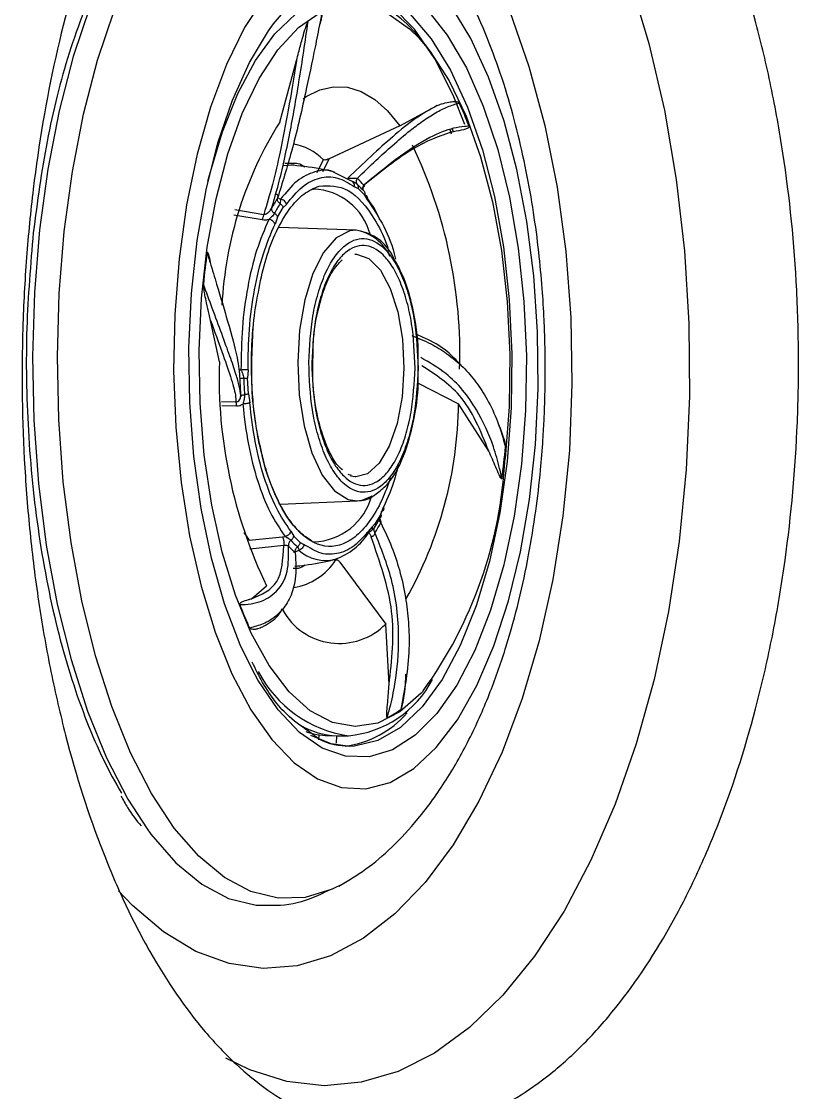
# Model space of a CAD drawing. Header units: inches. Extents: x 0 to 84, y -22 to 124.
# Drawn here: x 7.445 to 8.883, y 43.654 to 45.636 of the extents above; entities that cross this region are included whole.
import ezdxf

# ---------------------------------------------------------------- set-up
doc = ezdxf.new("R2010")
doc.units = ezdxf.units.IN
doc.header["$MEASUREMENT"] = 0
doc.layers.add('1', color=4, linetype='Continuous')
doc.layers.add('BDIM_CYAN', color=4, linetype='Continuous')

# ---------------------------------------------------------------- blocks, each defined once
blk = doc.blocks.new('2020 RELAY')
at = {"color": 8, "linetype": 'Continuous', "lineweight": 25, "flags": 128}
for points in [[(8.5714, 45.2116), (8.6063, 45.0952), (8.635, 44.9722), (8.657, 44.844), (8.6722, 44.712), (8.6804, 44.5776), (8.6815, 44.4422), (8.6755, 44.3072), (8.6625, 44.174), (8.6425, 44.0442), (8.6159, 43.9189), (8.5829, 43.7997), (8.5438, 43.6877), (8.4991, 43.5841), (8.4492, 43.4901), (8.3947, 43.4065), (8.3361, 43.3344), (8.2741, 43.2745), (8.2093, 43.2273), (8.1424, 43.1935), (8.0741, 43.1733), (8.0052, 43.167), (7.9363, 43.1747), (7.8682, 43.1962), (7.8236, 43.2182)], [(8.3491, 45.1545), (8.3843, 45.0528), (8.4136, 44.944), (8.4364, 44.8293), (8.4525, 44.7104), (8.4617, 44.5885), (8.4639, 44.4654), (8.4591, 44.3424), (8.4473, 44.2212), (8.4287, 44.1034), (8.4035, 43.9902), (8.3719, 43.8833), (8.3346, 43.784), (8.2917, 43.6934), (8.2441, 43.6127), (8.1921, 43.543), (8.1365, 43.4852), (8.078, 43.4398), (8.0174, 43.4076), (7.9553, 43.3889), (7.8925, 43.384), (7.8299, 43.3929), (7.7682, 43.4155), (7.7083, 43.4515), (7.6508, 43.5005), (7.6251, 43.5276)]]:
    blk.add_lwpolyline(points, dxfattribs=at)
at = {"layer": '1', "color": 3, "linetype": 'Continuous', "lineweight": 25}
blk.add_open_spline([(7.9882, 45.8512), (7.9458, 45.8326), (7.9047, 45.8065), (7.8453, 45.7561), (7.8257, 45.7372), (7.7879, 45.6964), (7.7697, 45.6744), (7.7168, 45.6035), (7.6839, 45.55), (7.6459, 45.4748), (7.6384, 45.4593), (7.6239, 45.4278), (7.6169, 45.4117), (7.5963, 45.3627), (7.5835, 45.3288), (7.5473, 45.2239), (7.5264, 45.1494), (7.4911, 44.991), (7.4773, 44.9096), (7.4621, 44.7843), (7.458, 44.742), (7.4531, 44.6778), (7.4517, 44.6562), (7.4495, 44.6128), (7.4486, 44.591), (7.4453, 44.4824), (7.4466, 44.3961), (7.4541, 44.2675), (7.4576, 44.2248), (7.4643, 44.1609), (7.4667, 44.1396), (7.4721, 44.0975), (7.4751, 44.0765), (7.4845, 44.0143), (7.4918, 43.9735), (7.5081, 43.8933), (7.5172, 43.8538), (7.5467, 43.7395), (7.5696, 43.6679), (7.6087, 43.5674), (7.6225, 43.5351), (7.6445, 43.4884), (7.652, 43.4731), (7.6673, 43.4435), (7.6751, 43.4291), (7.7148, 43.3593), (7.7489, 43.3098), (7.7946, 43.2561), (7.8039, 43.2458), (7.8228, 43.2259), (7.8324, 43.2164), (7.8614, 43.1893), (7.8811, 43.1732), (7.9412, 43.1305), (7.9827, 43.1094), (8.047, 43.0891), (8.0688, 43.0843), (8.1124, 43.0786), (8.1342, 43.0778), (8.1999, 43.0809), (8.2439, 43.0906), (8.2991, 43.1126), (8.3101, 43.1176), (8.332, 43.1283), (8.3428, 43.1341), (8.3751, 43.153), (8.3962, 43.1674), (8.4379, 43.1998), (8.4584, 43.2179), (8.4887, 43.2477), (8.4986, 43.258), (8.5184, 43.2798), (8.5282, 43.2911), (8.5766, 43.35), (8.6125, 43.4031), (8.6623, 43.4917), (8.6782, 43.5227), (8.7086, 43.5877), (8.7232, 43.6219), (8.764, 43.7272), (8.7876, 43.8013), (8.8174, 43.9182), (8.8265, 43.9581), (8.8387, 44.0195), (8.8425, 44.0402), (8.8496, 44.0818), (8.8529, 44.1026), (8.8681, 44.2073), (8.8762, 44.2923), (8.8812, 44.4002), (8.882, 44.4219), (8.8829, 44.4654), (8.8832, 44.4873), (8.883, 44.5528), (8.8819, 44.5961), (8.8754, 44.725), (8.8669, 44.8095), (8.8479, 44.9342), (8.8404, 44.9756), (8.8237, 45.0561), (8.8143, 45.0953), (8.7834, 45.2101), (8.7591, 45.2827), (8.7238, 45.3684), (8.7165, 45.3852), (8.7015, 45.4181), (8.6939, 45.4341), (8.6704, 45.4812), (8.6539, 45.511), (8.6197, 45.5676), (8.6018, 45.5944), (8.574, 45.6323), (8.5645, 45.6446), (8.5452, 45.6683), (8.5354, 45.6798), (8.4857, 45.7349), (8.4444, 45.7714), (8.3802, 45.8153), (8.3585, 45.8281), (8.3254, 45.8446), (8.3142, 45.8496), (8.2919, 45.8586), (8.2807, 45.8627), (8.2696, 45.8662)], degree=3, knots=[0, 0, 0, 0, 0.03125, 0.03125, 0.046875, 0.046875, 0.0625, 0.0625, 0.09375, 0.09375, 0.101562, 0.101562, 0.109375, 0.109375, 0.125, 0.125, 0.15625, 0.15625, 0.1875, 0.1875, 0.203125, 0.203125, 0.210937, 0.210937, 0.21875, 0.21875, 0.25, 0.25, 0.265625, 0.265625, 0.273437, 0.273437, 0.28125, 0.28125, 0.296875, 0.296875, 0.3125, 0.3125, 0.34375, 0.34375, 0.359375, 0.359375, 0.367187, 0.367187, 0.375, 0.375, 0.40625, 0.40625, 0.414062, 0.414062, 0.421875, 0.421875, 0.4375, 0.4375, 0.46875, 0.46875, 0.484375, 0.484375, 0.5, 0.5, 0.53125, 0.53125, 0.539062, 0.539062, 0.546875, 0.546875, 0.5625, 0.5625, 0.578125, 0.578125, 0.585937, 0.585937, 0.59375, 0.59375, 0.625, 0.625, 0.640625, 0.640625, 0.65625, 0.65625, 0.6875, 0.6875, 0.703125, 0.703125, 0.710937, 0.710937, 0.71875, 0.71875, 0.75, 0.75, 0.757812, 0.757812, 0.765625, 0.765625, 0.78125, 0.78125, 0.8125, 0.8125, 0.828125, 0.828125, 0.84375, 0.84375, 0.875, 0.875, 0.882812, 0.882812, 0.890625, 0.890625, 0.90625, 0.90625, 0.921875, 0.921875, 0.929687, 0.929687, 0.9375, 0.9375, 0.96875, 0.96875, 0.984375, 0.984375, 0.992187, 0.992187, 1, 1, 1, 1], dxfattribs=at)
at = {"layer": 'BDIM_CYAN'}
for p, q in [((7.9235, 44.95), (7.9543, 45.0638)), ((8.1457, 44.9433), (8.2143, 44.9806)), ((8.1457, 44.9433), (8.0145, 44.8822)), ((8.241, 44.9279), (8.2386, 44.9355)), ((8.2423, 44.9375), (8.2441, 44.9319)), ((7.9328, 44.874), (7.9467, 44.8738)), ((7.9924, 44.8568), (8.0042, 44.8805)), ((8.0145, 44.8822), (8.0021, 44.8577)), ((8.0549, 44.8411), (8.0227, 44.8575)), ((8.0589, 44.8393), (8.0592, 44.8386)), ((8.0589, 44.8392), (8.0623, 44.8376)), ((7.9199, 44.8121), (7.9201, 44.8121)), ((8.0689, 44.8268), (8.0616, 44.8302)), ((8.0689, 44.8268), (8.0805, 44.8148)), ((8.0859, 44.8056), (8.0805, 44.8148)), ((7.9194, 44.7743), (7.9296, 44.7917)), ((7.9208, 44.8092), (7.9249, 44.8076)), ((7.9249, 44.8076), (7.9239, 44.799)), ((7.9357, 44.7978), (7.9296, 44.7917)), ((7.8383, 44.7784), (7.8907, 44.7698)), ((7.8401, 44.788), (7.8938, 44.7793)), ((7.9194, 44.7743), (7.9146, 44.7614)), ((8.0649, 44.7502), (7.9217, 44.7551)), ((7.8116, 44.5063), (7.7952, 44.5828)), ((8.1794, 44.4903), (8.1793, 44.5087)), ((7.8467, 44.4926), (7.8515, 44.4913)), ((7.8647, 44.4916), (7.8639, 44.4763)), ((7.8654, 44.447), (7.8639, 44.4763)), ((8.1795, 44.4669), (8.2542, 44.4289)), ((7.8515, 44.4444), (7.851, 44.4416)), ((7.8654, 44.447), (7.8678, 44.4306)), ((7.8157, 44.4333), (7.8423, 44.4322)), ((7.8161, 44.4259), (7.8434, 44.4247)), ((8.31, 44.341), (8.2542, 44.4289)), ((8.0562, 44.2961), (8.0501, 44.2982)), ((7.9244, 44.243), (8.0673, 44.2492)), ((8.1103, 44.2246), (8.1151, 44.2375)), ((8.1103, 44.2246), (8.1001, 44.2072)), ((8.1091, 44.2177), (8.1106, 44.2243)), ((8.094, 44.2012), (8.1001, 44.2072)), ((8.1082, 44.2152), (8.1078, 44.2152)), ((7.8568, 44.1909), (7.8669, 44.1764)), ((7.8669, 44.1764), (7.9283, 44.1829)), ((7.9283, 44.1829), (7.9333, 44.1832)), ((7.9438, 44.1933), (7.9492, 44.1841)), ((7.9608, 44.1722), (7.9492, 44.1841)), ((7.8677, 44.1599), (7.8678, 44.1599)), ((7.9308, 44.1666), (7.8678, 44.1599)), ((7.9608, 44.1722), (7.9681, 44.1687)), ((8.0346, 44.136), (8.1193, 44.0213)), ((7.871, 44.0681), (7.8989, 44.0919)), ((8.1255, 43.9094), (8.1193, 44.0213)), ((7.9957, 43.8073), (7.9962, 43.8163)), ((8.0125, 43.8149), (8.0288, 43.8145)), ((8.0281, 43.801), (8.0288, 43.8145)), ((8.0288, 43.8145), (8.0319, 43.8145)), ((8.0319, 43.8145), (8.0506, 43.8146))]:
    blk.add_line(p, q, dxfattribs=at)
at = {"layer": 'BDIM_CYAN', "flags": 128}
for points in [[(7.9135, 45.4969), (7.8869, 45.498), (7.8361, 45.4896), (7.7862, 45.4672), (7.7378, 45.4313), (7.6916, 45.3823), (7.6482, 45.3209), (7.6084, 45.2479), (7.5726, 45.1644), (7.5413, 45.0716), (7.515, 44.9707), (7.4941, 44.8632), (7.4787, 44.7506)], [(7.5246, 44.7476), (7.5397, 44.8588), (7.5604, 44.9649), (7.5863, 45.0644), (7.6172, 45.1561), (7.6525, 45.2385), (7.6919, 45.3105), (7.7347, 45.3712), (7.7803, 45.4196), (7.828, 45.455), (7.8774, 45.4771), (7.9275, 45.4854), (7.9778, 45.4799), (8.0275, 45.4606), (8.0339, 45.4571)], [(7.7369, 44.6972), (7.7289, 44.5943), (7.7269, 44.4897), (7.7308, 44.3853), (7.7408, 44.283), (7.7565, 44.1845), (7.7777, 44.0916), (7.804, 44.006), (7.8349, 43.9292), (7.87, 43.8626), (7.9085, 43.8074), (7.9498, 43.7645), (7.9931, 43.7348), (8.0377, 43.7187), (8.0828, 43.7165), (8.1275, 43.7283), (8.1711, 43.7539), (8.2129, 43.7927), (8.2519, 43.8442), (8.2876, 43.9074), (8.3194, 43.9812), (8.3465, 44.0642), (8.3687, 44.155), (8.3854, 44.2519), (8.3963, 44.3533), (8.4014, 44.4573), (8.4004, 44.562), (8.3934, 44.6656), (8.3806, 44.7663), (8.3621, 44.8622), (8.3383, 44.9516), (8.3096, 45.033), (8.2765, 45.1048), (8.2397, 45.1659)], [(7.8957, 45.1824), (7.8583, 45.125), (7.8245, 45.0563), (7.795, 44.9778), (7.7703, 44.8907), (7.7508, 44.7966), (7.7369, 44.6972)], [(7.9117, 45.1319), (7.9408, 45.1656), (7.9818, 45.1992), (8.0244, 45.2192), (8.0679, 45.2252), (8.1113, 45.2171), (8.154, 45.1951), (8.1949, 45.1595), (8.2333, 45.111), (8.2685, 45.0507), (8.2998, 44.9796), (8.3266, 44.8992), (8.3483, 44.811), (8.3646, 44.7168), (8.3751, 44.6183), (8.3795, 44.5175), (8.378, 44.4164), (8.3703, 44.3169)], [(8.2655, 44.9453), (8.2439, 45.0001), (8.21, 45.0669), (8.1724, 45.1217), (8.1317, 45.1633), (8.089, 45.1907), (8.045, 45.2034), (8.0377, 45.204)], [(8.0464, 45.2043), (8.0809, 45.1999), (8.1235, 45.1816), (8.1646, 45.1494), (8.2034, 45.104), (8.2391, 45.0462), (8.2708, 44.9774), (8.2981, 44.8988), (8.3204, 44.8121), (8.3371, 44.719), (8.348, 44.6214), (8.3528, 44.5214), (8.3514, 44.421), (8.3439, 44.3221), (8.3304, 44.2268), (8.3112, 44.1371), (8.2866, 44.0548), (8.2573, 43.9816), (8.2237, 43.9188), (8.1865, 43.868), (8.1466, 43.8299), (8.1047, 43.8055), (8.0617, 43.7952), (8.053, 43.7949)], [(7.7904, 44.8405), (7.7933, 44.852), (7.8171, 44.932), (7.8457, 45.0032), (7.8783, 45.0642), (7.9144, 45.1136), (7.9532, 45.1506), (7.9939, 45.1743), (8.0357, 45.1843), (8.0443, 45.1846)], [(8.1884, 43.8973), (8.1847, 43.8932), (8.1455, 43.8589), (8.1046, 43.8381), (8.0627, 43.8315), (8.0208, 43.8391), (7.9798, 43.8608), (7.9405, 43.8961), (7.9038, 43.9443), (7.8705, 44.0043), (7.8413, 44.0748), (7.8167, 44.1545), (7.7974, 44.2414), (7.7837, 44.3339), (7.7759, 44.4299), (7.7742, 44.5274), (7.7786, 44.6244), (7.7891, 44.7186), (7.8054, 44.8082), (7.8271, 44.8912), (7.8538, 44.9659), (7.885, 45.0306), (7.9199, 45.084), (7.9579, 45.125), (7.998, 45.1526)], [(8.1231, 45.1512), (8.1634, 45.1226), (8.1805, 45.1057)], [(7.872, 43.9378), (7.8501, 43.983), (7.821, 44.0589), (7.7967, 44.1434), (7.7777, 44.2349), (7.7643, 44.3315), (7.7568, 44.4313), (7.7553, 44.5325), (7.7599, 44.6331), (7.7705, 44.731), (7.7869, 44.8245), (7.8088, 44.9116), (7.8356, 44.9908), (7.867, 45.0603), (7.9023, 45.119), (7.9117, 45.1319)], [(8.1805, 45.1057), (8.2014, 45.0807), (8.2366, 45.0265), (8.2679, 44.961), (8.2949, 44.8857), (8.3169, 44.8022), (8.3335, 44.7123), (8.3443, 44.6178), (8.349, 44.5207), (8.3476, 44.4233), (8.3402, 44.3274)], [(7.9664, 44.9929), (7.9724, 44.9971), (7.9974, 45.0097), (8.0229, 45.0155), (8.0485, 45.0144), (8.074, 45.0065), (8.0989, 44.9919), (8.1229, 44.9708), (8.1457, 44.9433)], [(7.9496, 44.87), (7.9442, 44.8703), (7.931, 44.8692)], [(7.4787, 44.7506), (7.4693, 44.6345), (7.4658, 44.5165), (7.4684, 44.3982), (7.477, 44.2813), (7.4914, 44.1675), (7.5116, 44.0583), (7.5371, 43.9554), (7.5677, 43.86), (7.6028, 43.7736), (7.6421, 43.6974), (7.6778, 43.6422)], [(8.0396, 43.5402), (8.0202, 43.5304), (7.9704, 43.5152), (7.9201, 43.5138), (7.87, 43.5262), (7.8209, 43.5523), (7.7734, 43.5917), (7.7281, 43.6438), (7.6858, 43.7079), (7.647, 43.7831), (7.6123, 43.8684), (7.5822, 43.9625), (7.557, 44.0642), (7.5371, 44.1719), (7.5228, 44.2843), (7.5143, 44.3997), (7.5118, 44.5164), (7.5152, 44.633), (7.5246, 44.7476)], [(8.0649, 44.7502), (8.0528, 44.749), (8.0275, 44.7359), (8.0043, 44.709), (7.9846, 44.67), (7.9695, 44.6211), (7.96, 44.5651), (7.9565, 44.5053), (7.9593, 44.4452), (7.9682, 44.3883), (7.9826, 44.3378), (8.0018, 44.2968), (8.0247, 44.2675), (8.0498, 44.2517), (8.0673, 44.2492)], [(8.0624, 44.7059), (8.0653, 44.7059), (8.0882, 44.6976), (8.1095, 44.6759), (8.1277, 44.6422), (8.1415, 44.5988), (8.1501, 44.5486), (8.1528, 44.495), (8.1495, 44.4418), (8.1403, 44.3926), (8.126, 44.3506), (8.1074, 44.3188), (8.0859, 44.2993), (8.0643, 44.2935)], [(8.3703, 44.3169), (8.3568, 44.221), (8.3376, 44.1305), (8.3132, 44.0471), (8.284, 43.9726), (8.2506, 43.9083), (8.2136, 43.8556), (8.1738, 43.8154), (8.1319, 43.7885), (8.0887, 43.7754), (8.0452, 43.7765), (8.002, 43.7916), (7.9601, 43.8205), (7.9204, 43.8626), (7.8835, 43.9171), (7.872, 43.9378)], [(8.0643, 44.2935), (8.0628, 44.2935), (8.0541, 44.295)], [(8.0673, 44.2492), (8.0758, 44.2504), (8.0946, 44.2586)], [(8.053, 43.7949), (8.0185, 43.7993), (7.9807, 43.8148)], [(7.6778, 43.6422), (7.685, 43.6325), (7.7308, 43.5797), (7.7789, 43.5398), (7.8287, 43.5134), (7.8794, 43.5008), (7.9227, 43.5012)]]:
    blk.add_lwpolyline(points, dxfattribs=at)
at = {"layer": 'BDIM_CYAN'}
for centre, radius, start, end in [((7.9554, 44.9159), 0.2961, 34.0794, 56.3967), ((7.5966, 44.6808), 0.7257, 21.1104, 24.819), ((8.5153, 44.5766), 0.6998, 147.7508, 177.181), ((7.9313, 44.808), 0.1027, 44.8561, 80.7483), ((7.3674, 44.5218), 0.8891, 358.1322, 25.6833), ((7.9612, 44.7306), 0.1561, 41.1369, 47.6263), ((7.968, 44.7266), 0.1465, 42.8315, 47.6849), ((7.9822, 44.7139), 0.112, 14.8336, 88.1142), ((7.9552, 44.7145), 0.1642, 41.2498, 42.894), ((8.152, 44.6602), 0.2764, 147.4654, 151.8992), ((8.1496, 44.6551), 0.2677, 147.4654, 151.8992), ((8.0474, 44.6632), 0.0888, 25.3042, 78.6126), ((9.1824, 44.5158), 1.4069, 172.1214, 174.5063), ((8.7002, 44.4773), 0.8891, 178.1322, 205.6833), ((8.7015, 44.5023), 0.8525, 181.838, 183.9301), ((8.6818, 44.5022), 0.8256, 181.838, 183.9301), ((7.5001, 44.4378), 0.7541, 330.5589, 359.3221), ((6.9405, 44.4836), 1.4069, 352.1214, 354.5065), ((7.5379, 44.3687), 0.8033, 324.0746, 357.0571), ((7.9828, 44.2878), 0.1144, 271.5651, 345.5203), ((7.873, 44.3438), 0.2677, 327.4654, 331.8992), ((7.8664, 44.3387), 0.2764, 327.4654, 331.8992), ((7.9871, 44.2538), 0.119, 289.0793, 328.3342), ((8.0572, 44.2683), 0.1561, 221.136, 227.6268), ((8.0578, 44.2756), 0.1511, 221.136, 227.6268), ((8.0078, 44.2137), 0.0746, 228.5277, 284.1301), ((7.9291, 44.2035), 0.1167, 280.1277, 326.7176), ((8.5263, 44.3185), 0.7258, 201.1105, 204.8186), ((8.0336, 44.1056), 0.1202, 209.306, 315.4849), ((8.0829, 44.0367), 0.2245, 207.3099, 261.7189), ((8.0326, 44.0095), 0.1957, 275.2777, 332.4136), ((8.0454, 44.0059), 0.1753, 295.9015, 305.466), ((8.0192, 43.9796), 0.1861, 277.7313, 318.704), ((8.0334, 43.9567), 0.1422, 239.6293, 268.1601), ((8.0156, 43.9482), 0.1334, 250.7338, 268.6653)]:
    blk.add_arc(centre, radius, start, end, dxfattribs=at)
for points, knots in [([(8.4145, 44.5013), (8.4145, 44.5053), (8.4144, 44.5179), (8.4139, 44.5456), (8.4124, 44.5886), (8.4089, 44.6456), (8.4027, 44.712), (8.3931, 44.7846), (8.3797, 44.8602), (8.3625, 44.9368), (8.341, 45.0131), (8.315, 45.0884), (8.2837, 45.1621), (8.2465, 45.2338), (8.2025, 45.3021), (8.1511, 45.3653), (8.0962, 45.4163), (8.0572, 45.4442), (8.038, 45.4547), (8.0363, 45.4556)], [0, 0, 0, 0, 0.009814, 0.031348, 0.068465, 0.116638, 0.173235, 0.235738, 0.302165, 0.371399, 0.442731, 0.516509, 0.592953, 0.672038, 0.753482, 0.837013, 0.922838, 0.992767, 1, 1, 1, 1]), ([(7.5926, 45.2286), (7.5918, 45.2271), (7.5795, 45.2062), (7.5601, 45.1541), (7.5249, 45.0553), (7.4905, 44.9199), (7.4748, 44.8026), (7.4672, 44.7456)], [0, 0, 0, 0, 0.01298, 0.185306, 0.357668, 0.688173, 1, 1, 1, 1]), ([(8.0009, 45.1512), (8.0008, 45.1504), (8.0004, 45.1484), (7.9992, 45.1422), (7.9954, 45.1226), (7.9863, 45.0765), (7.9697, 44.9975), (7.9477, 44.9005), (7.928, 44.8374), (7.919, 44.8088)], [0, 0, 0, 0, 0.007325, 0.019566, 0.058651, 0.192116, 0.441769, 0.746986, 1, 1, 1, 1]), ([(8.0009, 45.1512), (8.001, 45.1512), (8.0011, 45.1512), (8.0012, 45.1512), (8.0014, 45.151), (8.0014, 45.1506), (8.0015, 45.1496), (8.0011, 45.1457), (7.9994, 45.1378), (7.9974, 45.1308), (7.9962, 45.1266)], [0, 0, 0, 0, 0.013705, 0.027544, 0.040073, 0.053766, 0.077179, 0.150296, 0.486525, 1, 1, 1, 1]), ([(7.9082, 44.7903), (7.9126, 44.8052), (7.921, 44.8337), (7.932, 44.8804), (7.9418, 44.9275), (7.9508, 44.9766), (7.9628, 45.0472), (7.9704, 45.0995), (7.9758, 45.1363)], [0, 0, 0, 0, 0.135552, 0.260798, 0.405842, 0.535564, 0.673856, 1, 1, 1, 1]), ([(7.9543, 45.0638), (7.9555, 45.0687), (7.959, 45.0821), (7.9639, 45.1005), (7.9686, 45.1168), (7.9716, 45.1264), (7.9735, 45.1318), (7.9747, 45.1346), (7.9754, 45.1359), (7.9757, 45.1362), (7.9758, 45.1363)], [0, 0, 0, 0, 0.191797, 0.519572, 0.729704, 0.856737, 0.930022, 0.970712, 0.992634, 1, 1, 1, 1]), ([(7.9543, 45.0638), (7.9493, 45.0333), (7.9403, 44.9774), (7.9253, 44.8997), (7.9105, 44.8348), (7.8993, 44.7976), (7.8938, 44.7793)], [0, 0, 0, 0, 0.317509, 0.5834805, 0.7948327, 1, 1, 1, 1]), ([(8.2143, 44.9806), (8.2014, 44.9734), (8.1764, 44.9593), (8.1346, 44.9257), (8.0928, 44.8878), (8.0637, 44.8601), (8.0494, 44.8465)], [0, 0, 0, 0, 0.280747, 0.545552, 0.776817, 1, 1, 1, 1]), ([(8.0664, 44.8459), (8.0784, 44.8573), (8.1008, 44.8786), (8.1335, 44.9086), (8.1619, 44.9328), (8.1886, 44.9529), (8.2118, 44.9677), (8.2347, 44.9793), (8.2483, 44.9834), (8.2553, 44.9855)], [0, 0, 0, 0, 0.154271, 0.288952, 0.454424, 0.575072, 0.714225, 0.852753, 1, 1, 1, 1]), ([(8.2143, 44.9806), (8.2171, 44.9816), (8.2246, 44.9845), (8.2348, 44.9871), (8.2438, 44.9882), (8.2492, 44.988), (8.2524, 44.9874), (8.2541, 44.9867), (8.2549, 44.9861), (8.2552, 44.9856), (8.2553, 44.9855)], [0, 0, 0, 0, 0.191801, 0.519634, 0.729787, 0.856818, 0.93009, 0.970764, 0.992671, 1, 1, 1, 1]), ([(8.24, 44.9312), (8.2175, 44.9233), (8.1722, 44.9076), (8.1094, 44.8575), (8.0778, 44.8323)], [0, 0, 0, 0, 0.495173, 1, 1, 1, 1]), ([(8.2652, 44.9419), (8.2585, 44.941), (8.2393, 44.9385), (8.1986, 44.9222), (8.1435, 44.8863), (8.0989, 44.8498), (8.0787, 44.8333)], [0, 0, 0, 0, 0.141781, 0.406989, 0.731223, 1, 1, 1, 1]), ([(8.2736, 44.9422), (8.2736, 44.9421), (8.2737, 44.9419), (8.2737, 44.9416), (8.2737, 44.9412), (8.2736, 44.9408), (8.2732, 44.9401), (8.2714, 44.9385), (8.2637, 44.9355), (8.253, 44.9335), (8.2433, 44.9318), (8.24, 44.9312)], [0, 0, 0, 0, 0.005501, 0.011055, 0.016084, 0.02158, 0.030977, 0.060324, 0.195274, 0.730604, 1, 1, 1, 1]), ([(8.2736, 44.9422), (8.2733, 44.9422), (8.2723, 44.9422), (8.2696, 44.9422), (8.2671, 44.942), (8.2652, 44.9419)], [0, 0, 0, 0, 0.12489, 0.333597, 1, 1, 1, 1]), ([(7.9467, 44.8738), (7.9502, 44.8741), (7.958, 44.8748), (7.9656, 44.8698), (7.9697, 44.867)], [0, 0, 0, 0, 0.446283, 1, 1, 1, 1]), ([(8.0145, 44.8822), (8.0131, 44.8815), (8.0102, 44.8802), (8.0069, 44.8797), (8.0049, 44.88), (8.0043, 44.8804), (8.0042, 44.8805)], [0, 0, 0, 0, 0.355757, 0.72292, 0.91627, 1, 1, 1, 1]), ([(8.0227, 44.8575), (8.0224, 44.8577), (8.0112, 44.8635), (7.988, 44.8592), (7.9548, 44.8444), (7.9349, 44.8198), (7.9249, 44.8076)], [0, 0, 0, 0, 0.0073413, 0.3382277, 0.6691139, 1, 1, 1, 1]), ([(8.0244, 44.8573), (8.0178, 44.8589), (7.9925, 44.8652), (7.9669, 44.868), (7.9479, 44.8701)], [0, 0, 0, 0, 0.260465, 1, 1, 1, 1]), ([(7.8751, 44.5838), (7.8814, 44.6234), (7.8911, 44.6843), (7.9167, 44.7493), (7.9403, 44.79), (7.9672, 44.8193), (7.9865, 44.8275), (7.996, 44.8316)], [0, 0, 0, 0, 0.3148498, 0.4843389, 0.6574249, 0.8305108, 1, 1, 1, 1]), ([(7.9357, 44.7978), (7.9452, 44.8095), (7.9645, 44.8331), (7.9968, 44.8489), (8.03, 44.85), (8.0511, 44.8368), (8.0616, 44.8302)], [0, 0, 0, 0, 0.247011, 0.5, 0.752989, 1, 1, 1, 1]), ([(7.996, 44.8316), (8.0143, 44.8323), (8.0507, 44.8335), (8.0928, 44.7833), (8.1165, 44.7382), (8.1237, 44.7151), (8.1251, 44.7103)], [0, 0, 0, 0, 0.373476, 0.746951, 0.948, 1, 1, 1, 1]), ([(8.0494, 44.8465), (8.05, 44.8465), (8.0515, 44.8465), (8.0546, 44.8465), (8.0587, 44.8464), (8.0631, 44.8461), (8.0653, 44.846), (8.0664, 44.8459)], [0, 0, 0, 0, 0.111467, 0.230181, 0.482258, 0.743371, 1, 1, 1, 1]), ([(8.0666, 44.835), (8.0648, 44.8362), (8.0615, 44.8383), (8.0569, 44.8403), (8.0549, 44.8411)], [0, 0, 0, 0, 0.571399, 1, 1, 1, 1]), ([(8.0786, 44.8227), (8.0781, 44.8235), (8.077, 44.825), (8.0767, 44.8279), (8.0772, 44.8308), (8.0783, 44.8325), (8.0787, 44.8333)], [0, 0, 0, 0, 0.2666892, 0.5311152, 0.7787539, 1, 1, 1, 1]), ([(8.078, 44.8235), (8.0777, 44.8242), (8.0773, 44.8254), (8.0777, 44.8283), (8.079, 44.8309), (8.0802, 44.832), (8.0808, 44.8325)], [0, 0, 0, 0, 0.280799, 0.543416, 0.783777, 1, 1, 1, 1]), ([(8.0787, 44.8333), (8.0793, 44.8331), (8.0804, 44.8328), (8.0809, 44.8325), (8.0805, 44.8324), (8.0799, 44.8323), (8.079, 44.8322), (8.0782, 44.8323), (8.0778, 44.8323)], [0, 0, 0, 0, 0.277558, 0.532524, 0.651825, 0.767232, 0.882131, 1, 1, 1, 1]), ([(7.919, 44.8088), (7.9194, 44.8097), (7.9201, 44.8114), (7.9201, 44.8135), (7.9195, 44.8149), (7.9187, 44.8156), (7.9177, 44.8161), (7.9168, 44.8162), (7.9164, 44.8162)], [0, 0, 0, 0, 0.277554, 0.532524, 0.651828, 0.767234, 0.882133, 1, 1, 1, 1]), ([(7.9858, 44.826), (7.9862, 44.8261), (7.9867, 44.8262), (7.9851, 44.8258), (7.985, 44.8258)], [0, 0, 0, 0, 0.923749, 1, 1, 1, 1]), ([(8.0786, 44.8227), (8.079, 44.8222), (8.0799, 44.8211), (8.0806, 44.8191), (8.0809, 44.817), (8.0806, 44.8155), (8.0805, 44.8148)], [0, 0, 0, 0, 0.257259, 0.51339, 0.762603, 1, 1, 1, 1]), ([(8.1084, 44.7694), (8.1082, 44.7698), (8.1004, 44.7896), (8.0901, 44.8028), (8.08, 44.8156)], [0, 0, 0, 0, 0.02364, 1, 1, 1, 1]), ([(7.9239, 44.799), (7.923, 44.7997), (7.9212, 44.8011), (7.9195, 44.8038), (7.9187, 44.8065), (7.9189, 44.808), (7.919, 44.8088)], [0, 0, 0, 0, 0.266689, 0.531115, 0.778754, 1, 1, 1, 1]), ([(8.0859, 44.8056), (8.0949, 44.7921), (8.1133, 44.7646), (8.1305, 44.7253), (8.1368, 44.6996), (8.1376, 44.6963)], [0, 0, 0, 0, 0.45918, 0.929471, 1, 1, 1, 1]), ([(7.8907, 44.7698), (7.8911, 44.7704), (7.8918, 44.7717), (7.8927, 44.7741), (7.8934, 44.7767), (7.8937, 44.7785), (7.8938, 44.7793)], [0, 0, 0, 0, 0.245337, 0.5, 0.754663, 1, 1, 1, 1]), ([(7.8938, 44.7793), (7.8945, 44.7794), (7.8958, 44.7795), (7.8988, 44.7806), (7.9023, 44.7828), (7.9059, 44.7862), (7.9075, 44.789), (7.9082, 44.7903)], [0, 0, 0, 0, 0.111469, 0.230184, 0.482261, 0.743373, 1, 1, 1, 1]), ([(7.9135, 44.7812), (7.9118, 44.7789), (7.909, 44.7751), (7.9049, 44.7715), (7.9031, 44.77)], [0, 0, 0, 0, 0.571403, 1, 1, 1, 1]), ([(7.9031, 44.77), (7.8951, 44.7515), (7.8793, 44.7144), (7.863, 44.6452), (7.8526, 44.57), (7.8519, 44.5176), (7.8515, 44.4913)], [0, 0, 0, 0, 0.25, 0.5, 0.75, 1, 1, 1, 1]), ([(7.8647, 44.4916), (7.865, 44.5167), (7.8657, 44.5675), (7.8757, 44.6406), (7.8916, 44.7078), (7.907, 44.7437), (7.9146, 44.7614)], [0, 0, 0, 0, 0.247011, 0.5, 0.752989, 1, 1, 1, 1]), ([(7.8907, 44.7698), (7.8926, 44.7695), (7.8966, 44.7689), (7.9008, 44.7696), (7.9031, 44.77)], [0, 0, 0, 0, 0.459354, 1, 1, 1, 1]), ([(7.4672, 44.7456), (7.4623, 44.687), (7.4521, 44.5663), (7.4552, 44.4089), (7.4651, 44.2815), (7.4812, 44.1531), (7.5118, 43.9994), (7.5555, 43.8637), (7.5964, 43.769), (7.6189, 43.7285), (7.6302, 43.7082)], [0, 0, 0, 0, 0.1532463, 0.3156719, 0.4003608, 0.4850674, 0.6578359, 0.8306045, 0.9152934, 1, 1, 1, 1]), ([(7.977, 44.5051), (7.9785, 44.5345), (7.9809, 44.5798), (7.9938, 44.6338), (8.007, 44.6707), (8.0234, 44.7003), (8.0471, 44.7275), (8.0795, 44.7402), (8.1116, 44.7241), (8.135, 44.6945), (8.151, 44.6632), (8.1638, 44.6249), (8.1761, 44.5696), (8.1779, 44.5241), (8.1791, 44.4945)], [0, 0, 0, 0, 0.119728, 0.18418, 0.25, 0.31582, 0.380272, 0.5, 0.619728, 0.68418, 0.75, 0.81582, 0.880272, 1, 1, 1, 1]), ([(8.1339, 44.6986), (8.1332, 44.7001), (8.1244, 44.7179), (8.1011, 44.7408), (8.0774, 44.747), (8.0649, 44.7502)], [0, 0, 0, 0, 0.040731, 0.49375, 1, 1, 1, 1]), ([(8.1736, 44.4948), (8.1725, 44.5227), (8.1707, 44.5658), (8.1591, 44.6181), (8.147, 44.6542), (8.1319, 44.6839), (8.1098, 44.7118), (8.0794, 44.727), (8.0488, 44.715), (8.0264, 44.6894), (8.0109, 44.6614), (7.9984, 44.6265), (7.9862, 44.5754), (7.9839, 44.5326), (7.9825, 44.5048)], [0, 0, 0, 0, 0.119728, 0.18418, 0.25, 0.31582, 0.380272, 0.5, 0.619728, 0.68418, 0.75, 0.81582, 0.880272, 1, 1, 1, 1]), ([(7.7888, 44.7087), (7.7888, 44.7088), (7.7888, 44.709), (7.7889, 44.7093), (7.7891, 44.7094), (7.7892, 44.7095), (7.7896, 44.7092), (7.7907, 44.7069), (7.7929, 44.6995), (7.7943, 44.6922), (7.7953, 44.6873)], [0, 0, 0, 0, 0.011819, 0.023754, 0.034559, 0.046367, 0.066558, 0.129614, 0.419573, 1, 1, 1, 1]), ([(7.7888, 44.7087), (7.789, 44.7079), (7.7897, 44.7058), (7.7915, 44.6997), (7.7974, 44.6806), (7.8102, 44.638), (7.8289, 44.5748), (7.846, 44.5138), (7.8484, 44.4871), (7.8495, 44.475)], [0, 0, 0, 0, 0.007324, 0.019564, 0.058649, 0.192116, 0.441769, 0.746986, 1, 1, 1, 1]), ([(7.9849, 44.5149), (7.9849, 44.5234), (7.985, 44.5556), (7.993, 44.6003), (8.0058, 44.644), (8.0205, 44.6761), (8.0325, 44.6887), (8.0386, 44.6951)], [0, 0, 0, 0, 0.1035, 0.392673, 0.575575, 0.782789, 1, 1, 1, 1]), ([(8.1793, 44.5087), (8.1794, 44.5177), (8.1797, 44.5546), (8.1702, 44.6074), (8.154, 44.6625), (8.1407, 44.6864), (8.1339, 44.6986)], [0, 0, 0, 0, 0.123269, 0.501901, 0.746612, 1, 1, 1, 1]), ([(7.7952, 44.5828), (7.7943, 44.5867), (7.7918, 44.5972), (7.7883, 44.613), (7.7851, 44.6282), (7.7832, 44.6393), (7.7819, 44.6461), (7.782, 44.6501), (7.782, 44.6505)], [0, 0, 0, 0, 0.191782, 0.518998, 0.728969, 0.85611, 0.98384, 1, 1, 1, 1]), ([(7.851, 44.4439), (7.8504, 44.4494), (7.8493, 44.4603), (7.8423, 44.4845), (7.8314, 44.5162), (7.8163, 44.5574), (7.7996, 44.6027), (7.7875, 44.6354), (7.782, 44.6505)], [0, 0, 0, 0, 0.154219, 0.301464, 0.47799, 0.661716, 0.843633, 1, 1, 1, 1]), ([(7.7952, 44.5828), (7.8025, 44.5629), (7.8169, 44.5234), (7.8306, 44.4848), (7.8381, 44.4598), (7.8417, 44.444), (7.8421, 44.4361), (7.8423, 44.4322)], [0, 0, 0, 0, 0.284599, 0.565427, 0.713522, 0.857932, 1, 1, 1, 1]), ([(7.8887, 44.3431), (7.8851, 44.3594), (7.8771, 44.3959), (7.8689, 44.4777), (7.8727, 44.542), (7.8751, 44.5838)], [0, 0, 0, 0, 0.220848, 0.4935038, 1, 1, 1, 1]), ([(7.871, 44.4988), (7.871, 44.5069), (7.8711, 44.5223), (7.8721, 44.5474), (7.8735, 44.5641), (7.8744, 44.5737)], [0, 0, 0, 0, 0.321146, 0.61203, 1, 1, 1, 1]), ([(8.1674, 44.555), (8.1793, 44.5502), (8.2023, 44.5409), (8.2341, 44.5214), (8.2622, 44.498), (8.2871, 44.4693), (8.3086, 44.4358), (8.3275, 44.3959), (8.3364, 44.3648), (8.3409, 44.3489)], [0, 0, 0, 0, 0.136039, 0.261937, 0.40799, 0.540278, 0.678402, 0.83502, 1, 1, 1, 1]), ([(8.2603, 44.4981), (8.2527, 44.5064), (8.2344, 44.5264), (8.205, 44.5452), (8.1825, 44.5543), (8.1751, 44.5573)], [0, 0, 0, 0, 0.3261122, 0.779373, 1, 1, 1, 1]), ([(8.0393, 44.3064), (8.0365, 44.3088), (8.0288, 44.3154), (8.0173, 44.3346), (8.0027, 44.3677), (7.99, 44.4164), (7.9833, 44.4705), (7.9844, 44.5033), (7.9849, 44.5149)], [0, 0, 0, 0, 0.091323, 0.249204, 0.391299, 0.637461, 0.870614, 1, 1, 1, 1]), ([(8.3341, 44.2907), (8.334, 44.2915), (8.3335, 44.2935), (8.3323, 44.2997), (8.328, 44.3188), (8.3159, 44.3613), (8.2869, 44.4244), (8.2418, 44.4812), (8.2, 44.5051), (8.184, 44.5143)], [0, 0, 0, 0, 0.007807, 0.020855, 0.062518, 0.204787, 0.470906, 0.796253, 1, 1, 1, 1]), ([(7.8885, 44.3431), (7.888, 44.3449), (7.8842, 44.3589), (7.88, 44.3846), (7.8757, 44.4158), (7.8735, 44.4394), (7.8723, 44.4565), (7.8717, 44.4688), (7.8712, 44.4823), (7.871, 44.492), (7.871, 44.4988)], [0, 0, 0, 0, 0.040062, 0.30443, 0.501937, 0.645566, 0.748575, 0.821934, 0.873992, 1, 1, 1, 1]), ([(8.1791, 44.4945), (8.1776, 44.465), (8.1752, 44.4197), (8.1623, 44.3657), (8.149, 44.3288), (8.1327, 44.2992), (8.109, 44.2721), (8.0766, 44.2594), (8.0444, 44.2754), (8.0211, 44.305), (8.0051, 44.3364), (7.9922, 44.3746), (7.98, 44.4299), (7.9782, 44.4755), (7.977, 44.5051)], [0, 0, 0, 0, 0.119728, 0.18418, 0.25, 0.31582, 0.380272, 0.5, 0.619728, 0.68418, 0.75, 0.81582, 0.880272, 1, 1, 1, 1]), ([(7.9825, 44.5048), (7.9836, 44.4768), (7.9853, 44.4337), (7.9969, 44.3814), (8.009, 44.3453), (8.0242, 44.3157), (8.0463, 44.2877), (8.0767, 44.2725), (8.1073, 44.2845), (8.1297, 44.3101), (8.1452, 44.3382), (8.1577, 44.373), (8.1699, 44.4241), (8.1721, 44.4669), (8.1736, 44.4948)], [0, 0, 0, 0, 0.119728, 0.18418, 0.25, 0.31582, 0.380272, 0.5, 0.619728, 0.68418, 0.75, 0.81582, 0.880272, 1, 1, 1, 1]), ([(8.0323, 43.5362), (8.0492, 43.5462), (8.0828, 43.5659), (8.1326, 43.6086), (8.1832, 43.6632), (8.2325, 43.7318), (8.2767, 43.8109), (8.3132, 43.8937), (8.3427, 43.9782), (8.3661, 44.0629), (8.384, 44.1467), (8.3971, 44.2277), (8.4055, 44.2992), (8.4101, 44.3569), (8.4124, 44.3986), (8.4136, 44.4285), (8.4141, 44.4497), (8.4143, 44.4648), (8.4145, 44.4755), (8.4145, 44.4831), (8.4145, 44.4913), (8.4145, 44.4972), (8.4145, 44.5013)], [0, 0, 0, 0, 0.068093, 0.135307, 0.209263, 0.298742, 0.387345, 0.47369, 0.555306, 0.633312, 0.70781, 0.777245, 0.84087, 0.886785, 0.919677, 0.943108, 0.959738, 0.971518, 0.979856, 0.985755, 0.989927, 1, 1, 1, 1]), ([(8.31, 44.341), (8.295, 44.3786), (8.2683, 44.4455), (8.2115, 44.4827), (8.1864, 44.499)], [0, 0, 0, 0, 0.560193, 1, 1, 1, 1]), ([(7.8515, 44.4913), (7.8525, 44.4893), (7.854, 44.4859), (7.8561, 44.4808), (7.8564, 44.4775), (7.8566, 44.4758)], [0, 0, 0, 0, 0.40286, 0.687897, 1, 1, 1, 1]), ([(8.0991, 44.2604), (8.1058, 44.2653), (8.1267, 44.2802), (8.1528, 44.3266), (8.1717, 44.3937), (8.1802, 44.4501), (8.1795, 44.4823), (8.1794, 44.4903)], [0, 0, 0, 0, 0.1421354, 0.4365014, 0.6862679, 0.9223757, 1, 1, 1, 1]), ([(7.8423, 44.4322), (7.8429, 44.4322), (7.8442, 44.4324), (7.8466, 44.4335), (7.849, 44.4358), (7.8509, 44.4395), (7.851, 44.4424), (7.851, 44.4439)], [0, 0, 0, 0, 0.111418, 0.230072, 0.482003, 0.743082, 1, 1, 1, 1]), ([(7.8581, 44.4456), (7.858, 44.4427), (7.8577, 44.4367), (7.8558, 44.4312), (7.8548, 44.4283)], [0, 0, 0, 0, 0.490746, 1, 1, 1, 1]), ([(7.8434, 44.4247), (7.8434, 44.4256), (7.8433, 44.4273), (7.8431, 44.4295), (7.8428, 44.4312), (7.8424, 44.4319), (7.8423, 44.4322)], [0, 0, 0, 0, 0.245337, 0.5, 0.754663, 1, 1, 1, 1]), ([(7.8434, 44.4247), (7.8453, 44.4248), (7.8494, 44.4249), (7.8529, 44.4271), (7.8548, 44.4283)], [0, 0, 0, 0, 0.459104, 1, 1, 1, 1]), ([(7.8548, 44.4283), (7.8578, 44.403), (7.8638, 44.3523), (7.8816, 44.2844), (7.9045, 44.2253), (7.9237, 44.1972), (7.9333, 44.1832)], [0, 0, 0, 0, 0.25, 0.5, 0.75, 1, 1, 1, 1]), ([(7.9438, 44.1933), (7.9346, 44.2067), (7.916, 44.2338), (7.8937, 44.2912), (7.8765, 44.3573), (7.8707, 44.4064), (7.8678, 44.4306)], [0, 0, 0, 0, 0.2470114, 0.5, 0.7529886, 1, 1, 1, 1]), ([(8.3278, 44.3905), (8.3289, 44.3882), (8.332, 44.3814), (8.3356, 44.3711), (8.3386, 44.3613), (8.3401, 44.3553), (8.3407, 44.3518), (8.341, 44.3499), (8.3409, 44.3491), (8.3409, 44.3489)], [0, 0, 0, 0, 0.183736, 0.540803, 0.756652, 0.881162, 0.950285, 0.98752, 1, 1, 1, 1]), ([(7.9834, 44.1751), (7.9795, 44.1772), (7.97, 44.1825), (7.9538, 44.1973), (7.9356, 44.2208), (7.9168, 44.2547), (7.9, 44.2969), (7.892, 44.3291), (7.8885, 44.3431)], [0, 0, 0, 0, 0.112803, 0.270618, 0.415988, 0.619279, 0.835157, 1, 1, 1, 1]), ([(8.1279, 44.2915), (8.123, 44.2778), (8.1118, 44.2463), (8.0893, 44.209), (8.0625, 44.1802), (8.0257, 44.1607), (7.979, 44.1678), (7.9363, 44.2144), (7.9085, 44.2736), (7.8944, 44.3133), (7.8895, 44.3387), (7.8887, 44.3431)], [0, 0, 0, 0, 0.081146, 0.185521, 0.289897, 0.392103, 0.581966, 0.771829, 0.874035, 0.978411, 1, 1, 1, 1]), ([(8.3341, 44.2907), (8.3341, 44.2906), (8.334, 44.2904), (8.3339, 44.2901), (8.3338, 44.2899), (8.3335, 44.2899), (8.3331, 44.2902), (8.3314, 44.2925), (8.3259, 44.3044), (8.3188, 44.3215), (8.3122, 44.3361), (8.31, 44.341)], [0, 0, 0, 0, 0.005486, 0.011027, 0.016042, 0.021524, 0.030897, 0.060168, 0.194769, 0.728714, 1, 1, 1, 1]), ([(8.1423, 44.3158), (8.1406, 44.308), (8.1337, 44.2781), (8.123, 44.2548), (8.1151, 44.2375)], [0, 0, 0, 0, 0.261456, 1, 1, 1, 1]), ([(8.0673, 44.2492), (8.077, 44.2501), (8.0881, 44.2512), (8.0978, 44.2594), (8.0991, 44.2604)], [0, 0, 0, 0, 0.872722, 1, 1, 1, 1]), ([(8.094, 44.2012), (8.0845, 44.1895), (8.0652, 44.1658), (8.0329, 44.1501), (7.9997, 44.1489), (7.9786, 44.1622), (7.9681, 44.1687)], [0, 0, 0, 0, 0.247012, 0.5, 0.752988, 1, 1, 1, 1]), ([(8.0884, 44.1913), (8.0893, 44.192), (8.0902, 44.1927), (8.0915, 44.1935), (8.0925, 44.1942), (8.0955, 44.1961), (8.0973, 44.1983), (8.0986, 44.1999)], [0, 0, 0, 0, 0.22908, 0.257055, 0.306679, 0.485356, 1, 1, 1, 1]), ([(8.0986, 44.1999), (8.0981, 44.1991), (8.0971, 44.1977), (8.097, 44.195), (8.0978, 44.1924), (8.0989, 44.1908), (8.0994, 44.1901)], [0, 0, 0, 0, 0.266689, 0.531115, 0.778754, 1, 1, 1, 1]), ([(8.1083, 44.2158), (8.109, 44.2148), (8.1102, 44.2126), (8.1102, 44.2099), (8.1102, 44.2086)], [0, 0, 0, 0, 0.4915, 1, 1, 1, 1]), ([(8.1102, 44.2086), (8.1172, 44.1938), (8.1307, 44.1655), (8.146, 44.1192), (8.1565, 44.0723), (8.1621, 44.0233), (8.164, 43.9527), (8.1541, 43.9001), (8.1471, 43.8631)], [0, 0, 0, 0, 0.134858, 0.259599, 0.404069, 0.533562, 0.672142, 1, 1, 1, 1]), ([(7.9283, 44.1829), (7.9285, 44.1824), (7.9289, 44.1816), (7.9296, 44.1797), (7.9302, 44.1775), (7.9306, 44.1749), (7.931, 44.1723), (7.9311, 44.1699), (7.931, 44.168), (7.9309, 44.167), (7.9308, 44.1666)], [0, 0, 0, 0, 0.112211, 0.235183, 0.366441, 0.502102, 0.637431, 0.767756, 0.88937, 1, 1, 1, 1]), ([(7.9333, 44.1832), (7.9342, 44.1827), (7.9354, 44.182), (7.9374, 44.1809), (7.9395, 44.1797), (7.942, 44.1781), (7.9433, 44.1768), (7.9439, 44.1762)], [0, 0, 0, 0, 0.224307, 0.303573, 0.473827, 0.745729, 1, 1, 1, 1]), ([(7.9439, 44.1762), (7.9446, 44.1767), (7.9459, 44.1778), (7.9474, 44.1798), (7.9486, 44.1819), (7.949, 44.1834), (7.9492, 44.1841)], [0, 0, 0, 0, 0.257259, 0.51339, 0.762603, 1, 1, 1, 1]), ([(8.0839, 44.1897), (8.0841, 44.19), (8.0846, 44.1906), (8.0856, 44.1911), (8.0868, 44.1909), (8.0881, 44.1901), (8.0894, 44.1887), (8.0906, 44.1868), (8.0915, 44.1847), (8.092, 44.1833), (8.0922, 44.1826)], [0, 0, 0, 0, 0.11221, 0.235183, 0.36644, 0.502102, 0.63743, 0.767756, 0.889371, 1, 1, 1, 1]), ([(8.0994, 44.1901), (8.0992, 44.1892), (8.0988, 44.1875), (8.0975, 44.1854), (8.096, 44.184), (8.0948, 44.1832), (8.0935, 44.1827), (8.0926, 44.1826), (8.0922, 44.1826)], [0, 0, 0, 0, 0.277554, 0.532524, 0.651828, 0.767234, 0.882133, 1, 1, 1, 1]), ([(8.1255, 43.9094), (8.1306, 43.9544), (8.1408, 44.0453), (8.1085, 44.1365), (8.0922, 44.1826)], [0, 0, 0, 0, 0.495173, 1, 1, 1, 1]), ([(8.122, 43.8482), (8.1222, 43.8489), (8.1228, 43.851), (8.1246, 43.8572), (8.1299, 43.8768), (8.1398, 43.9229), (8.1462, 44.0019), (8.1359, 44.0987), (8.1108, 44.1616), (8.0994, 44.1901)], [0, 0, 0, 0, 0.007325, 0.019566, 0.058651, 0.192116, 0.441769, 0.746986, 1, 1, 1, 1]), ([(7.8493, 44.0572), (7.8497, 44.0572), (7.8509, 44.0572), (7.8542, 44.0572), (7.8646, 44.0577), (7.887, 44.0612), (7.9172, 44.077), (7.9401, 44.1129), (7.9398, 44.1492), (7.9397, 44.1656)], [0, 0, 0, 0, 0.007325, 0.019566, 0.05865, 0.192116, 0.441769, 0.746986, 1, 1, 1, 1]), ([(7.871, 44.0681), (7.8894, 44.0759), (7.9264, 44.0917), (7.9293, 44.1414), (7.9308, 44.1666)], [0, 0, 0, 0, 0.495173, 1, 1, 1, 1]), ([(7.9397, 44.1656), (7.9393, 44.1658), (7.9385, 44.166), (7.9367, 44.1663), (7.935, 44.1665), (7.9336, 44.1666), (7.9322, 44.1666), (7.9313, 44.1666), (7.9308, 44.1666)], [0, 0, 0, 0, 0.277558, 0.532524, 0.651825, 0.767232, 0.882131, 1, 1, 1, 1]), ([(7.9439, 44.1762), (7.9431, 44.1754), (7.9414, 44.1739), (7.9398, 44.171), (7.9392, 44.1681), (7.9395, 44.1664), (7.9397, 44.1656)], [0, 0, 0, 0, 0.266689, 0.531115, 0.778754, 1, 1, 1, 1]), ([(7.9487, 44.1543), (7.9505, 44.1546), (7.9544, 44.1555), (7.957, 44.157), (7.9584, 44.1578)], [0, 0, 0, 0, 0.459352, 1, 1, 1, 1]), ([(7.9559, 44.1639), (7.9569, 44.1627), (7.9585, 44.1606), (7.9584, 44.1586), (7.9584, 44.1578)], [0, 0, 0, 0, 0.571404, 1, 1, 1, 1]), ([(7.952, 44.153), (7.953, 44.1363), (7.9545, 44.1127), (7.9486, 44.0868), (7.9428, 44.0709), (7.9329, 44.0528), (7.9169, 44.035), (7.894, 44.0207), (7.8761, 44.0161), (7.8676, 44.0139)], [0, 0, 0, 0, 0.229238, 0.322198, 0.414546, 0.50635, 0.67863, 0.847274, 1, 1, 1, 1]), ([(7.9513, 44.1282), (7.9575, 44.1289), (7.9809, 44.1314), (8.0066, 44.1361), (8.0256, 44.1412), (8.0277, 44.1418)], [0, 0, 0, 0, 0.242973, 0.91555, 1, 1, 1, 1]), ([(7.952, 44.1526), (7.9523, 44.1526), (7.953, 44.1528), (7.9524, 44.1529), (7.952, 44.153)], [0, 0, 0, 0, 0.436642, 1, 1, 1, 1]), ([(8.0267, 44.1394), (8.0269, 44.1396), (8.0273, 44.1401), (8.0282, 44.1402), (8.0294, 44.1401), (8.0308, 44.1395), (8.0327, 44.1382), (8.0339, 44.1368), (8.0346, 44.136)], [0, 0, 0, 0, 0.127623, 0.255996, 0.374285, 0.494115, 0.688929, 1, 1, 1, 1]), ([(7.9705, 44.1304), (7.9662, 44.1277), (7.9589, 44.1229), (7.9513, 44.1238), (7.9481, 44.1242)], [0, 0, 0, 0, 0.583848, 1, 1, 1, 1]), ([(7.8493, 44.0572), (7.8493, 44.0573), (7.8492, 44.0574), (7.8491, 44.0578), (7.8491, 44.0582), (7.8492, 44.0586), (7.8494, 44.0593), (7.8507, 44.0609), (7.8563, 44.0638), (7.8635, 44.0658), (7.8691, 44.0676), (7.871, 44.0681)], [0, 0, 0, 0, 0.0055006, 0.0110552, 0.016084, 0.0215799, 0.030977, 0.0603237, 0.1952739, 0.7306037, 1, 1, 1, 1]), ([(7.8962, 44.0187), (7.9063, 44.0248), (7.9192, 44.0325), (7.9264, 44.0468), (7.9279, 44.0499)], [0, 0, 0, 0, 0.785149, 1, 1, 1, 1]), ([(7.8962, 44.0187), (7.8946, 44.0177), (7.8903, 44.0148), (7.8835, 44.0123), (7.8769, 44.0111), (7.8722, 44.0116), (7.8692, 44.0116), (7.8678, 44.0137), (7.8676, 44.0139)], [0, 0, 0, 0, 0.191797, 0.519052, 0.729035, 0.856173, 0.983899, 1, 1, 1, 1]), ([(7.9797, 43.8208), (7.9667, 43.8295), (7.9362, 43.85), (7.8995, 43.896), (7.8785, 43.938), (7.8721, 43.9508)], [0, 0, 0, 0, 0.34174, 0.798412, 1, 1, 1, 1]), ([(8.156, 43.9288), (8.156, 43.9261), (8.1558, 43.915), (8.1544, 43.8988), (8.1521, 43.8826), (8.1503, 43.873), (8.149, 43.8675), (8.1481, 43.8648), (8.1475, 43.8635), (8.1472, 43.8632), (8.1471, 43.8631)], [0, 0, 0, 0, 0.113874, 0.473252, 0.703642, 0.842922, 0.923274, 0.967887, 0.991923, 1, 1, 1, 1]), ([(8.122, 43.8482), (8.1219, 43.8482), (8.1218, 43.8481), (8.1216, 43.8482), (8.1215, 43.8484), (8.1213, 43.8488), (8.1212, 43.8498), (8.121, 43.8537), (8.1222, 43.8685), (8.1241, 43.8876), (8.1252, 43.9039), (8.1255, 43.9094)], [0, 0, 0, 0, 0.0055006, 0.0110552, 0.016084, 0.0215799, 0.030977, 0.0603237, 0.1952739, 0.7306037, 1, 1, 1, 1]), ([(8.0528, 43.7949), (8.0335, 43.7959), (8.0089, 43.7972), (7.9849, 43.8166), (7.9797, 43.8208)], [0, 0, 0, 0, 0.785687, 1, 1, 1, 1]), ([(7.6297, 43.7033), (7.6336, 43.6958), (7.6449, 43.6742), (7.6581, 43.6581), (7.6668, 43.6476)], [0, 0, 0, 0, 0.34367, 1, 1, 1, 1]), ([(7.9227, 43.5013), (7.9233, 43.5013), (7.945, 43.5019), (7.9787, 43.5116), (8.009, 43.5262), (8.0203, 43.5316)], [0, 0, 0, 0, 0.016619, 0.632672, 1, 1, 1, 1])]:
    blk.add_open_spline(points, degree=3, knots=knots, dxfattribs=at)
for points in [[(8.0616, 44.8302), (8.0617, 44.8315), (8.0618, 44.834), (8.0604, 44.8373), (8.0582, 44.8399), (8.056, 44.8407), (8.0549, 44.8411)], [(8.0664, 44.8459), (8.0659, 44.8449), (8.0649, 44.8431), (8.0645, 44.84), (8.065, 44.8372), (8.0661, 44.8357), (8.0666, 44.835)], [(8.0689, 44.8268), (8.0689, 44.8275), (8.0691, 44.8291), (8.0687, 44.8313), (8.068, 44.8333), (8.0671, 44.8344), (8.0666, 44.835)], [(8.0859, 44.8056), (8.086, 44.8068), (8.0863, 44.8091), (8.0852, 44.8121), (8.0831, 44.8145), (8.0811, 44.8153), (8.08, 44.8156)], [(7.9239, 44.799), (7.9246, 44.7986), (7.9259, 44.7976), (7.9276, 44.7958), (7.9289, 44.7938), (7.9294, 44.7924), (7.9296, 44.7917)], [(7.9357, 44.7978), (7.9353, 44.7989), (7.9345, 44.8012), (7.9319, 44.8041), (7.9286, 44.8065), (7.9261, 44.8072), (7.9249, 44.8076)], [(7.9082, 44.7903), (7.9081, 44.7895), (7.908, 44.788), (7.909, 44.7854), (7.9108, 44.783), (7.9126, 44.7818), (7.9135, 44.7812)], [(7.9194, 44.7743), (7.9192, 44.7749), (7.9186, 44.7762), (7.9172, 44.7781), (7.9155, 44.7798), (7.9141, 44.7807), (7.9135, 44.7812)], [(7.9146, 44.7614), (7.9141, 44.7624), (7.9131, 44.7644), (7.9103, 44.767), (7.9068, 44.7691), (7.9043, 44.7697), (7.9031, 44.77)], [(7.8566, 44.4758), (7.8556, 44.4757), (7.8536, 44.4756), (7.8513, 44.4754), (7.8497, 44.4752), (7.8496, 44.475), (7.8495, 44.475)], [(7.8647, 44.4916), (7.864, 44.4916), (7.8626, 44.4915), (7.8593, 44.4915), (7.8555, 44.4914), (7.8529, 44.4913), (7.8515, 44.4913)], [(7.8566, 44.4758), (7.8574, 44.4758), (7.8589, 44.4759), (7.861, 44.476), (7.8627, 44.4762), (7.8635, 44.4763), (7.8639, 44.4763)], [(7.851, 44.4439), (7.8511, 44.444), (7.8513, 44.4443), (7.8528, 44.4448), (7.8551, 44.4453), (7.8571, 44.4455), (7.8581, 44.4456)], [(7.8654, 44.447), (7.865, 44.4469), (7.8642, 44.4466), (7.8625, 44.4462), (7.8604, 44.4459), (7.8589, 44.4457), (7.8581, 44.4456)], [(7.8678, 44.4306), (7.8671, 44.4304), (7.8658, 44.4299), (7.8625, 44.4292), (7.8587, 44.4286), (7.8561, 44.4284), (7.8548, 44.4283)], [(8.1151, 44.2375), (8.1154, 44.2365), (8.1159, 44.2345), (8.1151, 44.2319), (8.1133, 44.2298), (8.1113, 44.2292), (8.1103, 44.2288)], [(8.1102, 44.2086), (8.1096, 44.2093), (8.1083, 44.2109), (8.1076, 44.2135), (8.1077, 44.2159), (8.1086, 44.2171), (8.1091, 44.2177)], [(8.1103, 44.2246), (8.1104, 44.224), (8.1108, 44.2227), (8.1107, 44.2208), (8.1102, 44.2191), (8.1095, 44.2182), (8.1091, 44.2177)], [(8.094, 44.2012), (8.0942, 44.2), (8.0946, 44.1978), (8.0935, 44.1948), (8.0915, 44.1924), (8.0895, 44.1917), (8.0884, 44.1913)], [(8.0986, 44.1999), (8.099, 44.2003), (8.0998, 44.2013), (8.1004, 44.2032), (8.1005, 44.2051), (8.1002, 44.2065), (8.1001, 44.2072)], [(7.9438, 44.1933), (7.9434, 44.1922), (7.9427, 44.1899), (7.9402, 44.1868), (7.937, 44.1844), (7.9345, 44.1836), (7.9333, 44.1832)], [(7.952, 44.153), (7.9518, 44.1539), (7.9515, 44.1558), (7.9521, 44.1588), (7.9536, 44.1617), (7.9551, 44.1632), (7.9559, 44.1639)], [(7.9608, 44.1722), (7.9607, 44.1714), (7.9603, 44.1698), (7.9592, 44.1676), (7.9578, 44.1656), (7.9565, 44.1645), (7.9559, 44.1639)], [(7.9681, 44.1687), (7.9678, 44.1674), (7.9672, 44.1649), (7.965, 44.1616), (7.9619, 44.159), (7.9596, 44.1582), (7.9584, 44.1578)]]:
    blk.add_open_spline(points, degree=3, dxfattribs=at)

msp = doc.modelspace()

# ---------------------------------------------------------------- block references
msp.add_blockref('2020 RELAY', (0, 0.5))

doc.saveas('drawing.dxf')
